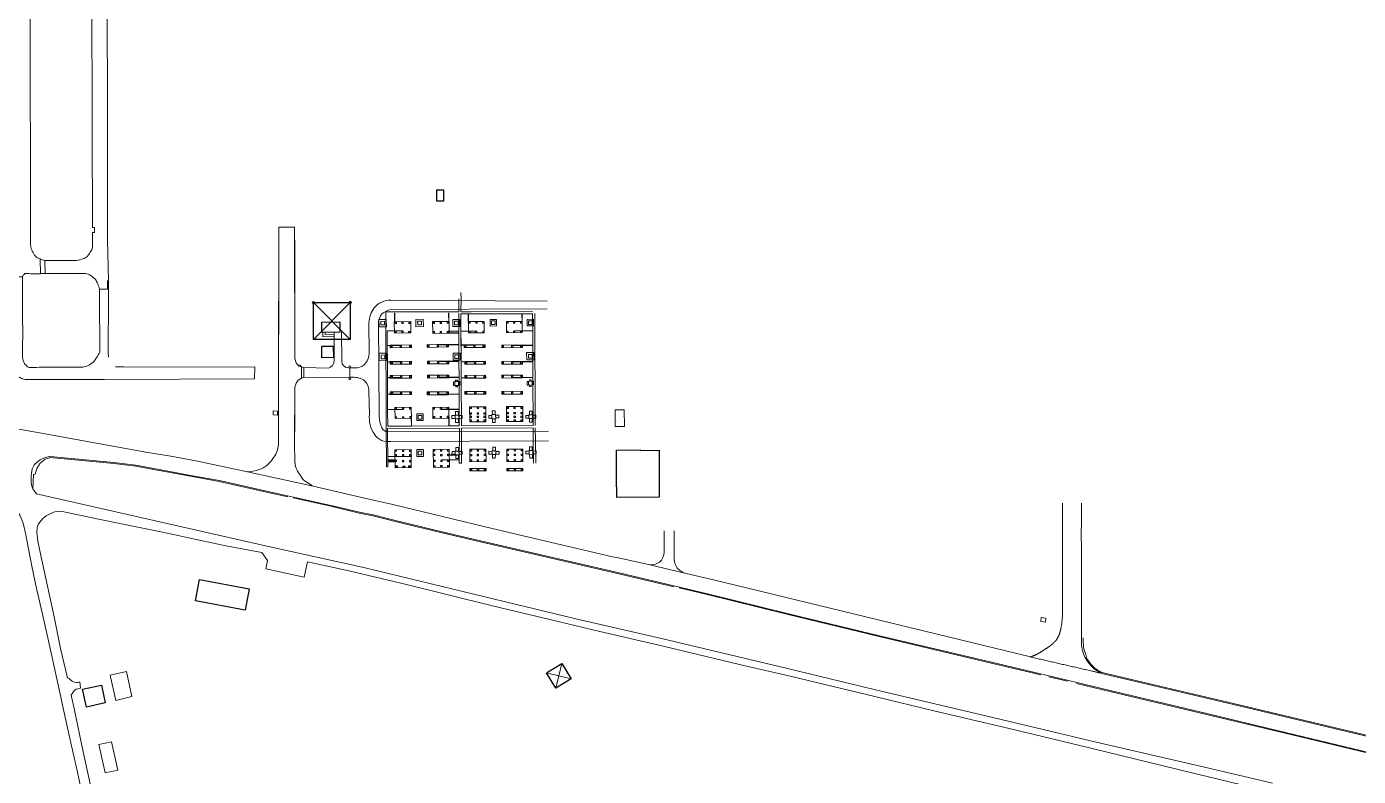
# Model space of a CAD drawing. Header units: millimetres. Extents: x 0 to 840, y 0 to 594.
# Drawn here: x 689.33 to 723.97, y 99.04 to 118.53 of the extents above; entities that cross this region are included whole.
import ezdxf

# ---------------------------------------------------------------- set-up
doc = ezdxf.new("R2010")
doc.units = ezdxf.units.MM
doc.layers.add('AC-0000-BESTAAND-co-06', color=1, linetype='Continuous')

msp = doc.modelspace()

# ---------------------------------------------------------------- linework, layer by layer
at = {"layer": 'AC-0000-BESTAAND-co-06', "linetype": 'Continuous', "lineweight": 13, "transparency": 33554687}
for p, q in [((689.679, 112.49), (689.689, 112.108)), ((689.81, 112.11), (689.806, 112.452)), ((696.791, 111.38), (696.765, 111.354)), ((696.788, 111.357), (697.749, 110.401)), ((696.79, 110.397), (697.746, 111.36)), ((700.625, 111.067), (700.627, 110.617)), ((700.822, 111.067), (702.213, 111.067)), ((702.549, 111.071), (702.56, 108.159)), ((698.711, 110.245), (698.709, 110.617)), ((700.631, 109.818), (700.627, 110.61)), ((700.627, 110.61), (700.629, 110.255)), ((702.493, 110.622), (702.495, 110.252)), ((698.713, 109.821), (698.711, 110.239)), ((700.629, 110.249), (700.633, 109.404)), ((702.495, 110.24), (702.497, 109.826)), ((700.633, 109.404), (700.631, 109.811)), ((701.687, 109.828), (701.687, 109.756)), ((702.497, 109.82), (702.498, 109.412)), ((697.735, 109.665), (697.738, 109.404)), ((691.359, 109.361), (695.26, 109.377)), ((700.639, 108.151), (700.633, 109.397)), ((702.498, 109.406), (702.504, 108.158)), ((698.717, 108.972), (698.719, 108.58)), ((698.719, 108.573), (698.722, 108.144)), ((698.719, 108.573), (698.722, 108.144)), ((700.317, 108.15), (700.581, 108.151)), ((698.725, 108.002), (702.904, 108.013)), ((700.312, 107.4), (700.583, 107.402)), ((700.312, 107.394), (700.583, 107.395)), ((689.927, 107.355), (689.809, 107.33)), ((696.121, 106.309), (695.643, 106.415)), ((697.284, 106.076), (695.649, 106.438)), ((697.279, 106.053), (696.261, 106.278)), ((706.163, 103.972), (704.734, 104.31)), ((707.036, 103.79), (704.74, 104.334)), ((707.031, 103.766), (706.303, 103.939)), ((703.098, 101.332), (703.251, 101.975)), ((715.705, 101.678), (714.417, 101.985)), ((716.248, 101.574), (714.422, 102.009)), ((702.853, 101.731), (703.496, 101.577)), ((716.4, 101.513), (715.918, 101.628)), ((717.509, 101.273), (716.248, 101.574)), ((717.504, 101.25), (716.633, 101.457)), ((719.834, 100.694), (717.504, 101.25)), ((719.84, 100.717), (717.509, 101.273)), ((722.061, 100.162), (719.834, 100.694)), ((722.067, 100.186), (719.84, 100.717)), ((724.231, 99.641), (722.061, 100.162)), ((724.237, 99.665), (722.067, 100.186))]:
    msp.add_line(p, q, dxfattribs=at)
at = {"layer": 'AC-0000-BESTAAND-co-06', "linetype": 'Continuous', "lineweight": 30, "transparency": 33554687, "flags": 128}
for points in [[(699.995, 114.29), (700.175, 114.291), (700.175, 113.99), (699.996, 113.99), (699.995, 114.29)], [(696.79, 110.397), (696.788, 111.357), (697.746, 111.36), (697.749, 110.401), (696.79, 110.397)], [(697.487, 110.595), (697.485, 110.844), (697.003, 110.839), (697.003, 110.59), (697.487, 110.595)], [(697.007, 110.222), (697.307, 110.226), (697.31, 109.926), (697.01, 109.922), (697.007, 110.222)], [(704.668, 107.524), (705.29, 107.527), (705.29, 107.514), (705.778, 107.517), (705.783, 106.299), (704.682, 106.293), (704.679, 106.564), (704.673, 106.564), (704.668, 107.524)], [(693.721, 103.606), (693.827, 104.163), (695.117, 103.918), (695.012, 103.361), (693.721, 103.606)], [(703.098, 101.332), (702.853, 101.731), (703.251, 101.975), (703.496, 101.577), (703.098, 101.332)], [(690.787, 101.305), (691.275, 101.415), (691.375, 100.956), (690.888, 100.844), (690.787, 101.305)]]:
    msp.add_lwpolyline(points, dxfattribs=at)
at = {"layer": 'AC-0000-BESTAAND-co-06', "linetype": 'Continuous', "lineweight": 13, "transparency": 33554687, "flags": 128}
for points in [[(695.882, 107.732), (695.887, 113.317), (696.301, 113.316), (696.305, 109.907), (696.339, 109.793), (696.414, 109.701), (696.54, 109.67), (696.543, 109.406), (696.493, 109.399), (696.395, 109.341), (696.339, 109.264), (696.305, 109.158), (696.3, 107.73)], [(691.459, 109.942), (691.451, 110.06), (691.452, 110.478), (691.451, 110.52), (691.45, 110.671), (691.449, 110.736), (691.447, 110.767), (691.455, 110.769), (691.458, 110.788), (691.458, 111.926)], [(700.621, 111.617), (700.631, 111.451), (700.624, 111.118), (700.894, 111.118), (702.491, 111.126)], [(696.757, 111.355), (696.789, 111.387), (696.818, 111.358), (696.787, 111.326), (696.757, 111.355)], [(696.765, 111.354), (696.791, 111.38), (696.811, 111.36), (696.785, 111.334), (696.765, 111.354)], [(697.715, 111.362), (697.746, 111.392), (697.779, 111.357), (697.749, 111.327), (697.715, 111.362)], [(697.743, 111.384), (697.723, 111.362), (697.749, 111.336), (697.77, 111.358), (697.743, 111.384)], [(698.683, 108.083), (698.67, 111.12), (700.568, 111.118), (700.568, 111.118), (700.57, 111.455)], [(698.688, 110.73), (698.497, 110.727), (698.494, 110.915), (698.685, 110.919), (698.688, 110.73)], [(698.639, 110.777), (698.544, 110.776), (698.543, 110.868), (698.637, 110.87), (698.639, 110.777)], [(698.89, 110.858), (699.32, 110.864), (699.324, 110.571), (698.894, 110.565), (698.89, 110.858)], [(698.908, 110.824), (698.901, 110.824), (698.9, 111.083), (698.907, 111.083), (698.908, 110.824)], [(698.911, 110.809), (698.947, 110.808), (698.948, 110.844), (698.912, 110.845), (698.911, 110.809)], [(699.091, 110.81), (699.092, 110.846), (699.128, 110.845), (699.127, 110.809), (699.091, 110.81)], [(699.306, 110.81), (699.27, 110.811), (699.271, 110.847), (699.307, 110.846), (699.306, 110.81)], [(699.648, 110.732), (699.644, 110.923), (699.451, 110.92), (699.455, 110.729), (699.648, 110.732)], [(699.599, 110.78), (699.597, 110.875), (699.5, 110.873), (699.502, 110.778), (699.599, 110.78)], [(700.32, 110.559), (700.316, 110.869), (699.886, 110.863), (699.891, 110.553), (700.32, 110.559)], [(699.939, 110.848), (699.903, 110.848), (699.903, 110.812), (699.939, 110.812), (699.939, 110.848)], [(700.118, 110.816), (700.118, 110.852), (700.082, 110.852), (700.082, 110.816), (700.118, 110.816)], [(700.268, 110.818), (700.268, 110.854), (700.304, 110.854), (700.304, 110.818), (700.268, 110.818)], [(700.568, 111.082), (700.57, 110.619), (700.289, 110.618), (700.289, 110.611), (700.57, 110.612), (700.571, 110.571)], [(700.308, 110.83), (700.306, 111.082), (700.313, 111.082), (700.314, 110.83)], [(700.313, 111.082), (700.314, 110.83), (700.308, 110.83), (700.306, 111.082)], [(700.599, 110.738), (700.419, 110.739), (700.419, 110.919), (700.599, 110.919), (700.599, 110.738)], [(700.557, 110.781), (700.461, 110.78), (700.461, 110.877), (700.557, 110.877), (700.557, 110.781)], [(700.627, 110.617), (700.625, 111.067), (700.815, 111.067)], [(700.822, 111.067), (700.823, 110.832), (700.816, 110.832), (700.815, 111.067)], [(700.821, 110.567), (700.82, 110.865), (701.228, 110.867), (701.229, 110.569), (700.821, 110.567)], [(700.863, 110.857), (700.827, 110.856), (700.827, 110.82), (700.863, 110.821), (700.863, 110.857)], [(701.045, 110.857), (701.009, 110.857), (701.009, 110.821), (701.045, 110.821), (701.045, 110.857)], [(701.224, 110.822), (701.224, 110.858), (701.188, 110.858), (701.188, 110.822), (701.224, 110.822)], [(701.386, 110.748), (701.385, 110.917), (701.553, 110.918), (701.554, 110.749), (701.386, 110.748)], [(701.422, 110.784), (701.422, 110.882), (701.517, 110.882), (701.517, 110.785), (701.422, 110.784)], [(702.216, 110.863), (701.808, 110.861), (701.809, 110.573), (702.217, 110.575), (702.216, 110.863)], [(701.814, 110.819), (701.814, 110.855), (701.85, 110.855), (701.85, 110.819), (701.814, 110.819)], [(701.994, 110.82), (701.994, 110.856), (702.03, 110.856), (702.03, 110.82), (701.994, 110.82)], [(702.174, 110.821), (702.174, 110.857), (702.21, 110.857), (702.21, 110.821), (702.174, 110.821)], [(702.213, 111.067), (702.214, 110.839), (702.22, 110.839), (702.219, 111.067)], [(702.219, 111.067), (702.491, 111.066), (702.493, 110.628)], [(702.347, 110.752), (702.345, 110.92), (702.512, 110.923), (702.514, 110.755), (702.347, 110.752)], [(702.383, 110.789), (702.381, 110.885), (702.477, 110.886), (702.478, 110.79), (702.383, 110.789)], [(697.036, 110.591), (697.036, 110.47), (697.326, 110.472)], [(697.097, 110.591), (697.097, 110.528), (697.327, 110.532)], [(698.709, 110.617), (699.112, 110.619), (699.112, 110.626), (698.709, 110.624)], [(698.943, 110.579), (698.944, 110.615), (698.908, 110.616), (698.907, 110.58), (698.943, 110.579)], [(699.09, 110.575), (699.091, 110.611), (699.127, 110.611), (699.126, 110.575), (699.09, 110.575)], [(699.266, 110.571), (699.302, 110.57), (699.302, 110.606), (699.266, 110.607), (699.266, 110.571)], [(699.94, 110.604), (699.904, 110.604), (699.905, 110.568), (699.941, 110.568), (699.94, 110.604)], [(700.571, 110.564), (700.572, 110.268), (700.033, 110.265), (700.033, 110.259), (700.572, 110.261), (700.574, 109.834)], [(700.123, 110.608), (700.087, 110.607), (700.087, 110.571), (700.123, 110.572), (700.123, 110.608)], [(700.268, 110.609), (700.268, 110.573), (700.304, 110.573), (700.304, 110.609), (700.268, 110.609)], [(700.57, 110.612), (700.571, 110.571), (700.29, 110.569), (700.29, 110.563), (700.571, 110.564), (700.572, 110.268)], [(700.627, 110.617), (701.027, 110.619), (701.027, 110.612), (700.627, 110.61)], [(700.863, 110.573), (700.863, 110.609), (700.827, 110.609), (700.827, 110.573), (700.863, 110.573)], [(701.043, 110.574), (701.043, 110.61), (701.007, 110.61), (701.007, 110.574), (701.043, 110.574)], [(701.229, 110.574), (701.228, 110.61), (701.192, 110.61), (701.193, 110.574), (701.229, 110.574)], [(701.815, 110.615), (701.851, 110.615), (701.851, 110.579), (701.815, 110.579), (701.815, 110.615)], [(701.995, 110.616), (702.031, 110.616), (702.031, 110.58), (701.995, 110.58), (701.995, 110.616)], [(702.493, 110.628), (702.013, 110.625), (702.015, 110.62), (702.493, 110.622)], [(702.175, 110.617), (702.211, 110.617), (702.211, 110.581), (702.175, 110.581), (702.175, 110.617)], [(698.711, 110.239), (699.065, 110.241), (699.065, 110.247), (698.711, 110.245)], [(699.34, 110.189), (699.339, 110.26), (698.784, 110.25), (698.785, 110.178), (699.34, 110.189)], [(698.84, 110.199), (698.84, 110.235), (698.804, 110.235), (698.804, 110.199), (698.84, 110.199)], [(699.084, 110.235), (699.048, 110.235), (699.048, 110.199), (699.084, 110.199), (699.084, 110.235)], [(699.321, 110.206), (699.321, 110.242), (699.285, 110.242), (699.285, 110.206), (699.321, 110.206)], [(700.301, 110.274), (699.745, 110.264), (699.747, 110.193), (700.302, 110.203), (700.301, 110.274)], [(699.764, 110.209), (699.8, 110.209), (699.799, 110.245), (699.763, 110.245), (699.764, 110.209)], [(700.009, 110.213), (700.045, 110.213), (700.045, 110.249), (700.009, 110.249), (700.009, 110.213)], [(700.036, 109.831), (700.574, 109.834), (700.572, 110.261)], [(700.251, 110.219), (700.287, 110.219), (700.287, 110.256), (700.251, 110.255), (700.251, 110.219)], [(700.629, 110.255), (700.982, 110.257), (700.982, 110.25), (700.629, 110.249)], [(700.712, 110.188), (700.712, 110.26), (701.252, 110.262), (701.252, 110.19), (700.712, 110.188)], [(700.723, 110.21), (700.722, 110.246), (700.758, 110.246), (700.759, 110.21), (700.723, 110.21)], [(700.964, 110.207), (700.964, 110.243), (701, 110.243), (701, 110.207), (700.964, 110.207)], [(701.232, 110.211), (701.196, 110.211), (701.196, 110.247), (701.232, 110.247), (701.232, 110.211)], [(701.685, 110.182), (701.685, 110.254), (702.225, 110.257), (702.225, 110.185), (701.685, 110.182)], [(701.697, 110.2), (701.697, 110.236), (701.733, 110.236), (701.733, 110.2), (701.697, 110.2)], [(701.937, 110.202), (701.937, 110.238), (701.973, 110.237), (701.973, 110.201), (701.937, 110.202)], [(702.495, 110.252), (701.955, 110.25), (701.955, 110.238), (702.495, 110.24)], [(702.177, 110.203), (702.177, 110.239), (702.213, 110.239), (702.213, 110.203), (702.177, 110.203)], [(698.69, 110.044), (698.498, 110.04), (698.502, 109.846), (698.694, 109.849), (698.69, 110.044)], [(698.643, 109.995), (698.547, 109.993), (698.549, 109.895), (698.645, 109.896), (698.643, 109.995)], [(698.713, 109.821), (699.069, 109.823), (699.069, 109.816), (698.713, 109.815)], [(698.713, 109.815), (698.715, 109.408), (699.072, 109.41), (699.072, 109.403), (698.715, 109.401), (698.717, 108.978)], [(699.342, 109.831), (698.787, 109.828), (698.788, 109.753), (699.342, 109.756), (699.342, 109.831)], [(698.808, 109.774), (698.844, 109.774), (698.844, 109.81), (698.808, 109.81), (698.808, 109.774)], [(699.087, 109.776), (699.087, 109.812), (699.051, 109.812), (699.051, 109.776), (699.087, 109.776)], [(699.292, 109.776), (699.328, 109.776), (699.327, 109.812), (699.291, 109.812), (699.292, 109.776)], [(700.31, 109.84), (699.755, 109.837), (699.755, 109.761), (700.31, 109.765), (700.31, 109.84)], [(699.774, 109.781), (699.81, 109.78), (699.81, 109.816), (699.774, 109.817), (699.774, 109.781)], [(700.018, 109.785), (700.054, 109.784), (700.054, 109.82), (700.018, 109.821), (700.018, 109.785)], [(700.574, 109.834), (700.036, 109.831), (700.036, 109.825), (700.574, 109.827)], [(700.036, 109.825), (700.574, 109.827), (700.576, 109.418)], [(700.259, 109.782), (700.295, 109.782), (700.296, 109.818), (700.26, 109.818), (700.259, 109.782)], [(700.424, 109.863), (700.424, 110.044), (700.604, 110.044), (700.604, 109.864), (700.424, 109.863)], [(700.466, 109.905), (700.466, 110.002), (700.562, 110.002), (700.562, 109.905), (700.466, 109.905)], [(700.631, 109.818), (700.997, 109.819), (700.997, 109.813), (700.631, 109.811)], [(700.727, 109.752), (700.727, 109.824), (701.267, 109.826), (701.267, 109.754), (700.727, 109.752)], [(700.739, 109.77), (700.739, 109.806), (700.775, 109.806), (700.775, 109.77), (700.739, 109.77)], [(700.979, 109.771), (700.979, 109.807), (701.015, 109.807), (701.015, 109.771), (700.979, 109.771)], [(701.219, 109.772), (701.219, 109.808), (701.255, 109.808), (701.255, 109.772), (701.219, 109.772)], [(701.687, 109.828), (702.227, 109.831), (702.227, 109.759), (701.687, 109.756)], [(701.735, 109.774), (701.699, 109.774), (701.699, 109.81), (701.735, 109.81), (701.735, 109.774)], [(701.975, 109.776), (701.939, 109.776), (701.939, 109.812), (701.975, 109.812), (701.975, 109.776)], [(702.497, 109.826), (701.957, 109.824), (701.957, 109.817), (702.497, 109.82)], [(702.179, 109.776), (702.179, 109.812), (702.215, 109.813), (702.215, 109.777), (702.179, 109.776)], [(702.336, 109.865), (702.333, 110.057), (702.524, 110.06), (702.527, 109.868), (702.336, 109.865)], [(702.383, 109.914), (702.382, 110.01), (702.477, 110.011), (702.478, 109.915), (702.383, 109.914)], [(695.26, 109.377), (695.263, 109.684), (693.383, 109.679), (691.853, 109.683), (691.644, 109.684)], [(696.427, 109.74), (696.482, 109.685), (696.482, 109.381)], [(699.342, 109.468), (698.786, 109.464), (698.786, 109.389), (699.342, 109.392), (699.342, 109.468)], [(698.813, 109.415), (698.849, 109.415), (698.849, 109.451), (698.813, 109.451), (698.813, 109.415)], [(699.053, 109.412), (699.089, 109.412), (699.089, 109.448), (699.053, 109.448), (699.053, 109.412)], [(699.326, 109.413), (699.326, 109.449), (699.29, 109.449), (699.29, 109.413), (699.326, 109.413)], [(700.309, 109.474), (699.753, 109.471), (699.754, 109.395), (700.309, 109.398), (700.309, 109.474)], [(699.77, 109.415), (699.806, 109.415), (699.806, 109.451), (699.77, 109.451), (699.77, 109.415)], [(700.02, 109.418), (700.056, 109.418), (700.056, 109.454), (700.02, 109.454), (700.02, 109.418)], [(700.261, 109.421), (700.297, 109.421), (700.297, 109.457), (700.261, 109.457), (700.261, 109.421)], [(700.729, 109.392), (700.728, 109.464), (701.268, 109.466), (701.269, 109.394), (700.729, 109.392)], [(701.016, 109.411), (700.98, 109.411), (700.98, 109.447), (701.016, 109.447), (701.016, 109.411)], [(701.256, 109.412), (701.22, 109.412), (701.22, 109.448), (701.256, 109.448), (701.256, 109.412)], [(701.689, 109.396), (701.688, 109.468), (702.228, 109.471), (702.229, 109.399), (701.689, 109.396)], [(701.736, 109.414), (701.7, 109.414), (701.7, 109.45), (701.736, 109.45), (701.736, 109.414)], [(701.976, 109.416), (701.94, 109.416), (701.94, 109.452), (701.976, 109.452), (701.976, 109.416)], [(702.216, 109.417), (702.18, 109.416), (702.18, 109.452), (702.216, 109.453), (702.216, 109.417)], [(698.715, 109.408), (699.072, 109.41), (699.072, 109.403), (698.715, 109.401)], [(698.715, 109.401), (698.717, 108.978), (699.069, 108.98), (699.069, 108.973), (698.717, 108.972), (698.719, 108.58)], [(700.576, 109.411), (700.036, 109.409), (700.036, 109.416), (700.576, 109.418)], [(700.576, 109.411), (700.578, 108.978), (700.04, 108.976), (700.04, 108.969), (700.578, 108.972), (700.579, 108.587)], [(700.466, 109.205), (700.43, 109.205), (700.429, 109.301), (700.464, 109.301)], [(700.466, 109.205), (700.466, 109.302), (700.562, 109.302), (700.562, 109.205), (700.466, 109.205)], [(700.488, 109.302), (700.488, 109.337), (700.536, 109.338), (700.536, 109.302)], [(700.538, 109.205), (700.538, 109.17), (700.49, 109.17), (700.49, 109.205)], [(700.562, 109.301), (700.597, 109.302), (700.598, 109.206)], [(700.597, 109.302), (700.598, 109.206), (700.562, 109.205)], [(700.633, 109.404), (700.998, 109.405), (700.999, 109.399), (700.633, 109.397)], [(700.633, 109.397), (700.639, 108.151), (702.504, 108.158)], [(700.776, 109.41), (700.74, 109.41), (700.74, 109.446), (700.776, 109.446), (700.776, 109.41)], [(702.498, 109.412), (701.959, 109.41), (701.96, 109.403), (702.498, 109.406)], [(702.383, 109.214), (702.347, 109.213), (702.346, 109.309), (702.382, 109.309)], [(702.383, 109.214), (702.382, 109.309), (702.477, 109.311), (702.478, 109.215), (702.383, 109.214)], [(702.406, 109.31), (702.405, 109.346), (702.453, 109.346), (702.454, 109.311)], [(702.455, 109.215), (702.455, 109.178), (702.407, 109.178), (702.407, 109.214)], [(702.477, 109.311), (702.513, 109.312), (702.514, 109.215), (702.478, 109.215)], [(698.717, 108.972), (698.719, 108.58), (699.127, 108.582), (699.127, 108.575), (698.719, 108.573), (698.722, 108.144)], [(698.788, 108.962), (698.787, 109.038), (699.343, 109.041), (699.343, 108.965), (698.788, 108.962)], [(698.819, 108.983), (698.819, 109.019), (698.855, 109.019), (698.855, 108.983), (698.819, 108.983)], [(699.054, 108.985), (699.054, 109.021), (699.09, 109.021), (699.09, 108.985), (699.054, 108.985)], [(699.293, 108.985), (699.293, 109.021), (699.329, 109.021), (699.329, 108.985), (699.293, 108.985)], [(699.748, 108.957), (699.748, 109.033), (700.303, 109.036), (700.304, 108.96), (699.748, 108.957)], [(699.772, 108.982), (699.772, 109.018), (699.808, 109.018), (699.808, 108.982), (699.772, 108.982)], [(700.051, 108.98), (700.015, 108.98), (700.015, 109.016), (700.051, 109.016), (700.051, 108.98)], [(700.578, 108.972), (700.579, 108.587), (700.103, 108.585), (700.103, 108.578), (700.579, 108.58)], [(700.295, 108.986), (700.259, 108.986), (700.258, 109.022), (700.294, 109.022), (700.295, 108.986)], [(701.27, 108.974), (700.73, 108.972), (700.73, 109.044), (701.27, 109.046), (701.27, 108.974)], [(700.742, 108.99), (700.742, 109.026), (700.778, 109.026), (700.778, 108.99), (700.742, 108.99)], [(700.982, 108.991), (700.982, 109.027), (701.018, 109.027), (701.018, 108.991), (700.982, 108.991)], [(701.258, 108.992), (701.222, 108.992), (701.222, 109.028), (701.258, 109.028), (701.258, 108.992)], [(701.69, 108.976), (701.69, 109.048), (702.23, 109.051), (702.23, 108.979), (701.69, 108.976)], [(701.702, 108.994), (701.702, 109.03), (701.738, 109.03), (701.738, 108.994), (701.702, 108.994)], [(701.942, 108.996), (701.942, 109.032), (701.978, 109.032), (701.978, 108.996), (701.942, 108.996)], [(702.182, 108.996), (702.182, 109.032), (702.218, 109.033), (702.218, 108.997), (702.182, 108.996)], [(695.073, 106.955), (693.777, 107.231), (693.083, 107.367), (692.48, 107.464), (689.668, 107.973), (688.582, 108.165), (686.628, 108.502)], [(695.746, 108.541), (695.854, 108.538), (695.852, 108.432), (695.745, 108.436), (695.746, 108.541)], [(699.336, 108.146), (698.722, 108.144), (698.719, 108.573)], [(699.336, 108.351), (698.912, 108.346), (698.909, 108.631), (699.333, 108.636), (699.336, 108.351)], [(698.917, 108.583), (698.917, 108.619), (698.953, 108.619), (698.953, 108.583), (698.917, 108.583)], [(699.143, 108.588), (699.107, 108.588), (699.107, 108.624), (699.143, 108.624), (699.143, 108.588)], [(699.326, 108.589), (699.29, 108.589), (699.29, 108.625), (699.326, 108.625), (699.326, 108.589)], [(699.477, 108.461), (699.644, 108.461), (699.644, 108.292), (699.476, 108.292), (699.477, 108.461)], [(699.608, 108.425), (699.513, 108.425), (699.513, 108.328), (699.608, 108.328), (699.608, 108.425)], [(700.313, 108.353), (699.898, 108.348), (699.895, 108.633), (700.31, 108.638), (700.313, 108.353)], [(699.905, 108.588), (699.905, 108.624), (699.941, 108.624), (699.941, 108.588), (699.905, 108.588)], [(700.12, 108.59), (700.084, 108.59), (700.084, 108.626), (700.12, 108.626), (700.12, 108.59)], [(700.579, 108.587), (700.103, 108.585), (700.103, 108.578), (700.579, 108.58), (700.581, 108.151)], [(700.301, 108.592), (700.265, 108.592), (700.264, 108.628), (700.3, 108.628), (700.301, 108.592)], [(700.473, 108.348), (700.389, 108.347), (700.388, 108.419), (700.474, 108.42)], [(700.473, 108.336), (700.474, 108.43), (700.571, 108.43), (700.571, 108.335), (700.473, 108.336)], [(700.486, 108.43), (700.484, 108.526), (700.556, 108.527), (700.558, 108.43)], [(700.571, 108.418), (700.655, 108.419), (700.656, 108.347), (700.57, 108.346)], [(700.854, 108.258), (700.852, 108.648), (701.272, 108.65), (701.274, 108.26), (700.854, 108.258)], [(700.9, 108.601), (700.864, 108.6), (700.864, 108.636), (700.9, 108.637), (700.9, 108.601)], [(700.901, 108.457), (700.865, 108.456), (700.865, 108.492), (700.901, 108.493), (700.901, 108.457)], [(701.044, 108.601), (701.044, 108.637), (701.08, 108.638), (701.08, 108.602), (701.044, 108.601)], [(701.045, 108.493), (701.081, 108.493), (701.081, 108.457), (701.045, 108.457), (701.045, 108.493)], [(701.224, 108.602), (701.224, 108.638), (701.26, 108.638), (701.26, 108.602), (701.224, 108.602)], [(701.225, 108.494), (701.261, 108.494), (701.261, 108.458), (701.225, 108.458), (701.225, 108.494)], [(701.431, 108.426), (701.347, 108.425), (701.348, 108.353), (701.432, 108.354)], [(701.432, 108.336), (701.431, 108.445), (701.528, 108.447), (701.53, 108.338), (701.432, 108.336)], [(701.443, 108.445), (701.441, 108.541), (701.513, 108.542), (701.515, 108.446)], [(701.529, 108.357), (701.613, 108.358), (701.612, 108.43), (701.528, 108.429)], [(701.812, 108.653), (702.232, 108.655), (702.234, 108.265), (701.814, 108.263), (701.812, 108.653)], [(701.824, 108.605), (701.824, 108.641), (701.86, 108.641), (701.86, 108.605), (701.824, 108.605)], [(701.825, 108.497), (701.861, 108.497), (701.861, 108.461), (701.825, 108.461), (701.825, 108.497)], [(702.004, 108.606), (702.004, 108.642), (702.04, 108.642), (702.04, 108.606), (702.004, 108.606)], [(702.005, 108.498), (702.041, 108.498), (702.041, 108.462), (702.005, 108.462), (702.005, 108.498)], [(702.005, 108.408), (702.041, 108.408), (702.041, 108.372), (702.005, 108.372), (702.005, 108.408)], [(702.184, 108.606), (702.184, 108.642), (702.22, 108.643), (702.22, 108.607), (702.184, 108.606)], [(702.185, 108.498), (702.221, 108.499), (702.221, 108.463), (702.185, 108.462), (702.185, 108.498)], [(702.185, 108.408), (702.221, 108.409), (702.221, 108.373), (702.185, 108.372), (702.185, 108.408)], [(702.394, 108.353), (702.31, 108.353), (702.31, 108.425), (702.394, 108.425)], [(702.394, 108.341), (702.394, 108.439), (702.49, 108.439), (702.489, 108.341), (702.394, 108.341)], [(702.406, 108.439), (702.406, 108.535), (702.478, 108.535), (702.478, 108.439)], [(702.489, 108.427), (702.573, 108.427), (702.573, 108.355), (702.489, 108.355)], [(704.878, 108.134), (704.637, 108.133), (704.634, 108.569), (704.875, 108.571), (704.878, 108.134)], [(698.719, 108.083), (698.723, 107.091), (698.693, 107.091), (698.687, 107.091), (698.683, 108.083)], [(698.723, 107.091), (698.719, 108.083), (700.584, 108.093), (700.585, 108.001), (700.582, 107.275), (700.582, 107.268), (700.582, 107.183), (700.639, 107.183), (700.64, 108.002), (700.641, 108.093), (702.503, 108.102), (702.505, 107.765), (702.515, 107.183)], [(699.334, 108.378), (699.336, 108.146), (698.722, 108.144)], [(698.952, 108.391), (698.953, 108.355), (698.917, 108.355), (698.916, 108.391), (698.952, 108.391)], [(699.103, 108.354), (699.103, 108.39), (699.139, 108.39), (699.139, 108.354), (699.103, 108.354)], [(699.293, 108.357), (699.293, 108.393), (699.329, 108.393), (699.329, 108.357), (699.293, 108.357)], [(699.336, 108.146), (699.334, 108.378), (699.341, 108.378), (699.342, 108.146), (700.31, 108.15)], [(699.944, 108.358), (699.908, 108.358), (699.908, 108.394), (699.944, 108.394), (699.944, 108.358)], [(700.123, 108.36), (700.087, 108.36), (700.086, 108.396), (700.122, 108.396), (700.123, 108.36)], [(700.305, 108.365), (700.269, 108.365), (700.269, 108.401), (700.305, 108.401), (700.305, 108.365)], [(700.31, 108.15), (700.309, 108.382), (700.316, 108.382), (700.317, 108.15)], [(700.559, 108.336), (700.56, 108.24), (700.488, 108.238), (700.487, 108.336)], [(700.901, 108.367), (700.865, 108.366), (700.865, 108.402), (700.901, 108.403), (700.901, 108.367)], [(700.901, 108.271), (700.865, 108.27), (700.865, 108.306), (700.901, 108.307), (700.901, 108.271)], [(701.081, 108.403), (701.081, 108.367), (701.045, 108.367), (701.045, 108.403), (701.081, 108.403)], [(701.045, 108.307), (701.081, 108.307), (701.081, 108.271), (701.045, 108.271), (701.045, 108.307)], [(701.225, 108.404), (701.261, 108.404), (701.261, 108.368), (701.225, 108.368), (701.225, 108.404)], [(701.225, 108.272), (701.225, 108.308), (701.261, 108.308), (701.261, 108.272), (701.225, 108.272)], [(701.446, 108.336), (701.447, 108.24), (701.519, 108.242), (701.518, 108.338)], [(701.825, 108.407), (701.861, 108.407), (701.861, 108.371), (701.825, 108.371), (701.825, 108.407)], [(701.825, 108.311), (701.861, 108.311), (701.861, 108.275), (701.825, 108.275), (701.825, 108.311)], [(702.005, 108.312), (702.041, 108.312), (702.041, 108.276), (702.005, 108.276), (702.005, 108.312)], [(702.185, 108.312), (702.221, 108.313), (702.221, 108.277), (702.185, 108.276), (702.185, 108.312)], [(702.477, 108.341), (702.477, 108.245), (702.405, 108.245), (702.405, 108.341)], [(702.571, 107.184), (702.561, 107.766), (702.56, 108.1)], [(700.117, 107.266), (700.582, 107.268), (700.582, 107.183), (700.639, 107.183), (700.64, 108.002)], [(700.582, 107.268), (700.117, 107.266), (700.117, 107.273), (700.582, 107.275), (700.585, 108.001)], [(698.722, 107.359), (699.329, 107.362), (699.329, 107.447), (699.335, 107.447), (699.336, 107.355), (698.722, 107.352)], [(698.912, 107.064), (698.907, 107.53), (699.327, 107.535), (699.333, 107.069), (698.912, 107.064)], [(698.914, 107.492), (698.914, 107.528), (698.95, 107.527), (698.95, 107.491), (698.914, 107.492)], [(698.914, 107.408), (698.95, 107.408), (698.95, 107.372), (698.914, 107.372), (698.914, 107.408)], [(699.104, 107.487), (699.105, 107.523), (699.141, 107.523), (699.14, 107.487), (699.104, 107.487)], [(699.105, 107.407), (699.141, 107.407), (699.14, 107.371), (699.104, 107.371), (699.105, 107.407)], [(699.287, 107.484), (699.287, 107.52), (699.323, 107.52), (699.323, 107.484), (699.287, 107.484)], [(699.289, 107.404), (699.325, 107.404), (699.325, 107.368), (699.289, 107.368), (699.289, 107.404)], [(699.475, 107.536), (699.655, 107.537), (699.655, 107.357), (699.475, 107.356), (699.475, 107.536)], [(699.613, 107.495), (699.517, 107.494), (699.517, 107.398), (699.613, 107.399), (699.613, 107.495)], [(700.327, 107.077), (699.911, 107.072), (699.905, 107.538), (700.322, 107.543), (700.327, 107.077)], [(699.95, 107.493), (699.914, 107.492), (699.914, 107.528), (699.95, 107.529), (699.95, 107.493)], [(699.915, 107.414), (699.951, 107.415), (699.951, 107.379), (699.915, 107.378), (699.915, 107.414)], [(700.093, 107.492), (700.093, 107.528), (700.129, 107.528), (700.129, 107.492), (700.093, 107.492)], [(700.098, 107.373), (700.098, 107.409), (700.134, 107.41), (700.134, 107.374), (700.098, 107.373)], [(700.275, 107.497), (700.275, 107.533), (700.311, 107.534), (700.311, 107.498), (700.275, 107.497)], [(700.311, 107.378), (700.275, 107.378), (700.275, 107.414), (700.311, 107.414), (700.311, 107.378)], [(700.478, 107.486), (700.394, 107.487), (700.393, 107.415), (700.479, 107.414)], [(700.479, 107.402), (700.478, 107.498), (700.575, 107.499), (700.576, 107.403), (700.479, 107.402)], [(700.491, 107.402), (700.49, 107.306), (700.562, 107.306), (700.563, 107.403)], [(700.491, 107.498), (700.492, 107.594), (700.564, 107.593), (700.563, 107.499)], [(700.575, 107.487), (700.66, 107.487), (700.66, 107.415), (700.576, 107.415)], [(700.858, 107.22), (700.857, 107.544), (701.277, 107.546), (701.278, 107.222), (700.858, 107.22)], [(700.869, 107.496), (700.869, 107.532), (700.905, 107.533), (700.905, 107.497), (700.869, 107.496)], [(700.869, 107.412), (700.905, 107.413), (700.905, 107.377), (700.869, 107.376), (700.869, 107.412)], [(701.049, 107.497), (701.049, 107.533), (701.085, 107.533), (701.085, 107.497), (701.049, 107.497)], [(701.049, 107.377), (701.049, 107.413), (701.085, 107.413), (701.085, 107.377), (701.049, 107.377)], [(701.229, 107.498), (701.229, 107.534), (701.265, 107.534), (701.265, 107.498), (701.229, 107.498)], [(701.229, 107.378), (701.229, 107.414), (701.265, 107.414), (701.265, 107.378), (701.229, 107.378)], [(701.438, 107.418), (701.354, 107.419), (701.354, 107.491), (701.439, 107.49)], [(701.438, 107.406), (701.439, 107.503), (701.534, 107.502), (701.533, 107.405), (701.438, 107.406)], [(701.521, 107.405), (701.519, 107.309), (701.447, 107.31), (701.448, 107.406)], [(701.451, 107.502), (701.452, 107.599), (701.524, 107.598), (701.523, 107.502)], [(701.533, 107.49), (701.617, 107.489), (701.617, 107.417), (701.533, 107.418)], [(701.818, 107.225), (701.817, 107.549), (702.237, 107.551), (702.238, 107.227), (701.818, 107.225)], [(701.865, 107.501), (701.829, 107.501), (701.829, 107.537), (701.865, 107.537), (701.865, 107.501)], [(701.865, 107.381), (701.829, 107.381), (701.829, 107.417), (701.865, 107.417), (701.865, 107.381)], [(702.045, 107.502), (702.009, 107.502), (702.009, 107.538), (702.045, 107.538), (702.045, 107.502)], [(702.045, 107.382), (702.009, 107.382), (702.009, 107.418), (702.045, 107.418), (702.045, 107.382)], [(702.225, 107.503), (702.189, 107.502), (702.189, 107.538), (702.225, 107.539), (702.225, 107.503)], [(702.225, 107.383), (702.189, 107.382), (702.189, 107.418), (702.225, 107.419), (702.225, 107.383)], [(702.399, 107.424), (702.315, 107.422), (702.313, 107.494), (702.397, 107.496)], [(702.399, 107.412), (702.397, 107.508), (702.494, 107.51), (702.495, 107.413), (702.399, 107.412)], [(702.409, 107.508), (702.407, 107.604), (702.479, 107.606), (702.481, 107.51)], [(702.483, 107.413), (702.486, 107.317), (702.414, 107.316), (702.411, 107.412)], [(702.494, 107.498), (702.578, 107.5), (702.579, 107.428), (702.495, 107.426)], [(689.586, 106.384), (689.493, 106.518), (689.505, 106.892), (689.55, 106.893), (689.597, 107.042), (689.684, 107.182), (689.813, 107.287), (689.934, 107.321), (689.927, 107.355), (689.809, 107.33), (689.682, 107.271), (689.609, 107.218), (689.529, 107.136), (689.476, 107.033), (689.446, 106.854), (689.452, 106.672), (689.466, 106.588), (689.493, 106.518)], [(689.927, 107.355), (690.038, 107.35), (690.311, 107.322), (691.598, 107.198), (692.171, 107.132), (692.642, 107.042), (693.642, 106.856), (694.343, 106.729), (695.649, 106.438)], [(689.932, 107.329), (690.308, 107.298), (691.596, 107.174), (692.168, 107.108), (692.638, 107.018), (693.638, 106.832), (694.339, 106.705), (695.643, 106.415)], [(698.722, 107.27), (698.91, 107.27), (698.91, 107.264), (698.722, 107.263)], [(698.722, 107.244), (698.91, 107.245), (698.91, 107.238), (698.722, 107.237)], [(698.722, 107.22), (698.911, 107.221), (698.911, 107.214), (698.722, 107.213)], [(698.913, 107.225), (698.914, 107.261), (698.95, 107.26), (698.949, 107.224), (698.913, 107.225)], [(698.942, 107.075), (698.918, 107.075), (698.918, 107.117), (698.978, 107.116), (698.978, 107.074), (698.954, 107.074), (698.954, 107.095), (698.942, 107.096), (698.942, 107.075)], [(699.105, 107.218), (699.106, 107.254), (699.142, 107.254), (699.141, 107.218), (699.105, 107.218)], [(699.11, 107.066), (699.111, 107.102), (699.111, 107.108), (699.171, 107.108), (699.17, 107.066), (699.146, 107.066), (699.147, 107.087), (699.135, 107.087), (699.134, 107.066), (699.11, 107.066)], [(699.29, 107.071), (699.266, 107.071), (699.266, 107.113), (699.326, 107.113), (699.326, 107.107), (699.326, 107.071), (699.302, 107.071), (699.302, 107.092), (699.29, 107.092), (699.29, 107.071)], [(699.286, 107.217), (699.287, 107.253), (699.323, 107.253), (699.322, 107.217), (699.286, 107.217)], [(699.954, 107.223), (699.918, 107.223), (699.917, 107.259), (699.953, 107.259), (699.954, 107.223)], [(699.955, 107.079), (699.919, 107.079), (699.919, 107.115), (699.955, 107.115), (699.955, 107.079)], [(700.098, 107.084), (700.098, 107.12), (700.134, 107.12), (700.134, 107.084), (700.098, 107.084)], [(700.136, 107.227), (700.1, 107.226), (700.099, 107.262), (700.135, 107.263), (700.136, 107.227)], [(700.314, 107.084), (700.278, 107.084), (700.278, 107.12), (700.314, 107.12), (700.314, 107.084)], [(700.315, 107.229), (700.279, 107.229), (700.279, 107.265), (700.315, 107.265), (700.315, 107.229)], [(700.859, 106.98), (700.859, 107.04), (701.279, 107.042), (701.279, 106.982), (700.859, 106.98)], [(700.87, 107.268), (700.906, 107.269), (700.906, 107.233), (700.87, 107.232), (700.87, 107.268)], [(700.871, 107.028), (700.907, 107.029), (700.907, 106.993), (700.871, 106.992), (700.871, 107.028)], [(701.05, 107.233), (701.05, 107.269), (701.086, 107.269), (701.086, 107.233), (701.05, 107.233)], [(701.051, 106.993), (701.051, 107.029), (701.087, 107.029), (701.087, 106.993), (701.051, 106.993)], [(701.23, 107.27), (701.266, 107.27), (701.266, 107.234), (701.23, 107.234), (701.23, 107.27)], [(701.231, 106.994), (701.231, 107.03), (701.267, 107.03), (701.267, 106.994), (701.231, 106.994)], [(701.819, 106.985), (701.819, 107.045), (702.239, 107.047), (702.239, 106.987), (701.819, 106.985)], [(701.866, 107.237), (701.83, 107.237), (701.83, 107.273), (701.866, 107.273), (701.866, 107.237)], [(701.867, 106.997), (701.831, 106.997), (701.831, 107.033), (701.867, 107.033), (701.867, 106.997)], [(702.01, 107.274), (702.046, 107.274), (702.046, 107.238), (702.01, 107.238), (702.01, 107.274)], [(702.011, 106.998), (702.011, 107.034), (702.047, 107.034), (702.047, 106.998), (702.011, 106.998)], [(702.19, 107.274), (702.226, 107.275), (702.226, 107.239), (702.19, 107.238), (702.19, 107.274)], [(702.191, 107.034), (702.227, 107.034), (702.227, 106.998), (702.191, 106.998), (702.191, 107.034)], [(715.436, 102.146), (707.191, 104.147), (707.191, 104.147), (706.481, 104.312), (705.506, 104.548), (704.759, 104.717), (704.535, 104.758), (702.093, 105.33), (701.224, 105.536), (698.855, 106.105), (698.085, 106.286), (696.781, 106.585), (695.073, 106.955)], [(721.733, 98.862), (720.073, 99.251), (717, 99.963), (716.133, 100.173), (714.49, 100.567), (711.37, 101.3), (709.083, 101.85), (705.841, 102.627), (703.616, 103.136), (700.713, 103.839), (698.136, 104.46), (695.545, 105.031), (689.586, 106.384)], [(688.354, 106.275), (688.485, 106.259), (688.622, 106.231), (688.726, 106.191), (688.823, 106.136), (688.973, 106.017), (689.082, 105.931), (689.153, 105.829), (689.208, 105.707), (689.239, 105.622), (689.305, 105.364), (689.462, 104.506), (689.591, 103.921), (689.742, 103.255), (689.917, 102.483), (690.129, 101.495), (690.274, 100.855), (690.438, 100.107), (690.652, 99.155), (690.802, 98.455), (690.94, 97.813), (691.527, 95.226)], [(697.279, 106.053), (697.979, 105.886), (697.98, 105.886), (698.336, 105.813), (698.335, 105.814), (698.747, 105.711), (698.747, 105.712), (698.918, 105.667), (698.919, 105.666), (699.952, 105.418), (699.952, 105.418), (700.905, 105.194), (700.905, 105.194), (704.734, 104.31)], [(697.284, 106.076), (697.985, 105.91), (698.341, 105.837), (698.753, 105.735), (698.925, 105.69), (699.958, 105.441), (700.911, 105.218)], [(697.284, 106.076), (697.985, 105.91), (698.341, 105.837), (698.753, 105.735), (698.925, 105.69), (699.958, 105.441), (700.911, 105.218), (704.74, 104.334)], [(691, 98.771), (690.799, 99.678), (690.567, 100.809), (690.491, 101.154), (690.508, 101.18), (690.515, 101.196), (690.533, 101.225), (690.56, 101.257), (690.587, 101.282), (690.621, 101.305), (690.662, 101.321), (690.732, 101.336), (690.718, 101.495), (690.666, 101.485), (690.624, 101.484), (690.584, 101.488), (690.547, 101.497), (690.518, 101.515), (690.491, 101.533), (690.465, 101.558), (690.435, 101.583), (690.389, 101.609), (690.383, 101.636), (690.214, 102.366), (690.045, 103.186), (689.702, 104.787), (689.626, 105.156), (689.599, 105.393), (689.608, 105.509), (689.639, 105.606), (689.743, 105.735), (689.84, 105.817), (690.033, 105.907), (690.11, 105.928), (690.216, 105.933), (691.2, 105.726), (692.867, 105.386), (694.469, 105.045), (695.448, 104.862), (695.592, 104.652), (695.551, 104.434), (696.55, 104.222), (696.634, 104.616), (697.711, 104.386), (699.242, 104.017), (700.255, 103.772), (701.48, 103.466), (702.941, 103.12), (704.24, 102.805), (705.854, 102.434), (707.901, 101.942), (709.187, 101.644), (711.425, 101.11), (712.928, 100.744), (715.029, 100.25), (717.005, 99.775), (719.244, 99.228), (720.889, 98.833)], [(707.03, 103.766), (709.137, 103.245), (709.137, 103.245), (711.503, 102.674)], [(707.03, 103.766), (709.137, 103.245), (709.137, 103.245), (711.503, 102.674), (711.503, 102.674), (714.417, 101.985)], [(707.036, 103.79), (709.143, 103.268), (711.508, 102.697)], [(707.036, 103.79), (709.143, 103.268), (711.508, 102.697), (714.422, 102.009)], [(707.036, 103.79), (709.143, 103.268), (711.508, 102.697), (714.422, 102.009)], [(715.825, 103.054), (715.84, 103.152), (715.72, 103.17), (715.706, 103.07), (715.825, 103.054)], [(691.507, 101.675), (691.928, 101.766), (692.067, 101.114), (691.647, 101.018), (691.507, 101.675)], [(729.141, 98.902), (728.052, 99.15), (726.873, 99.446), (725.978, 99.655), (723.696, 100.2), (720.714, 100.909), (718.063, 101.538), (717.289, 101.72)], [(729.146, 98.925), (728.058, 99.173), (726.879, 99.469), (725.984, 99.678), (723.702, 100.224), (720.72, 100.932), (718.069, 101.562), (717.299, 101.742)], [(691.208, 99.867), (691.536, 99.941), (691.7, 99.207), (691.371, 99.134), (691.208, 99.867)]]:
    msp.add_lwpolyline(points, dxfattribs=at)
for points in [[(697.704, 109.658), (697.935, 109.657), (697.935, 109.657, 0.18301), (698.15, 109.788), (698.15, 109.788, 0.141157), (698.237, 110.029), (698.237, 110.029), (698.23, 110.836), (698.23, 110.836, -0.124815), (698.368, 111.223)], [(698.23, 110.836, -0.124815), (698.368, 111.223), (698.368, 111.223, -0.209996), (698.803, 111.421), (698.803, 111.421), (702.865, 111.397)], [(702.867, 111.195), (698.805, 111.179), (698.805, 111.179, 0.139695), (698.566, 111.06), (698.565, 111.06, 0.118185), (698.485, 110.875), (698.485, 110.875), (698.498, 108.397), (698.498, 108.397, 0.105655), (698.571, 108.101), (698.571, 108.101, 0.311156), (698.725, 108.002)], [(696.54, 109.67), (697.182, 109.651), (697.182, 109.651, 0.294691), (697.329, 109.83), (697.329, 109.831), (697.326, 110.585)], [(697.935, 109.657), (697.704, 109.658), (697.703, 109.658, -0.400626), (697.525, 109.833), (697.525, 109.833), (697.521, 110.586)], [(696.543, 109.406), (697.76, 109.419), (697.76, 109.419, -0.138455), (698.095, 109.345), (698.095, 109.345, -0.238547), (698.234, 109.057), (698.234, 109.057), (698.245, 108.443), (698.245, 108.443, 0.181285), (698.379, 107.936), (698.379, 107.936, 0.320862), (698.804, 107.75), (698.804, 107.75), (702.907, 107.767)], [(705.913, 105.422), (705.912, 104.872), (705.912, 104.872, -0.481101), (705.506, 104.548)], [(706.169, 105.427), (706.172, 104.69), (706.172, 104.69, 0.340092), (706.481, 104.312)], [(716.812, 102.645), (716.811, 102.578), (716.811, 102.578), (716.811, 102.577), (716.811, 102.577, 0.129867), (716.904, 102.151)], [(716.883, 102.14, 0.168505), (717.299, 101.742), (717.299, 101.742), (717.299, 101.742)]]:
    msp.add_lwpolyline(points, format="xyb", dxfattribs=at)
at = {"layer": 'AC-0000-BESTAAND-co-06', "linetype": 'Continuous', "lineweight": 13, "transparency": 33554687}
for centre in [(697.735, 109.689), (697.738, 109.379)]:
    msp.add_circle(centre, 0.0244, dxfattribs=at)
for points, knots in [([(689.379, 124.205), (689.385, 124.209), (689.391, 124.214), (689.397, 124.218), (689.402, 124.319), (689.406, 124.42), (689.411, 124.521), (689.407, 124.577), (689.403, 124.739), (689.468, 124.793), (689.513, 124.832), (689.577, 124.876), (689.635, 124.893), (689.693, 124.911), (689.773, 124.92), (689.83, 124.918), (690.013, 124.916), (690.197, 124.914), (690.381, 124.912), (690.381, 125.031), (690.382, 125.149), (690.382, 125.268), (689.932, 125.265), (689.483, 125.262), (689.033, 125.259), (689.033, 125.183), (689.034, 125.106), (689.034, 125.03), (689.033, 124.638), (689.031, 124.246), (689.029, 123.855), (689.018, 123.446), (689.007, 123.037), (688.996, 122.629), (688.998, 122.565), (688.99, 122.478), (688.968, 122.414), (688.96, 122.389), (688.943, 122.364), (688.929, 122.34), (688.905, 122.302), (688.85, 122.275), (688.827, 122.255), (688.81, 122.246), (688.793, 122.238), (688.777, 122.23), (688.731, 122.221), (688.685, 122.213), (688.639, 122.205), (688.508, 122.206), (688.376, 122.208), (688.244, 122.209), (688.21, 122.209), (688.176, 122.209), (688.142, 122.208), (687.732, 122.205), (687.323, 122.201), (686.914, 122.197), (686.899, 122.196), (686.883, 122.196), (686.868, 122.195), (686.871, 122.126), (686.873, 122.056), (686.875, 121.987), (686.873, 121.966), (686.871, 121.946), (686.869, 121.925), (686.871, 121.908), (686.873, 121.892), (686.875, 121.875), (686.961, 121.875), (687.047, 121.874), (687.133, 121.874), (687.133, 121.873), (687.133, 121.871), (687.133, 121.87), (687.636, 121.871), (688.138, 121.872), (688.64, 121.873), (688.68, 121.866), (688.719, 121.859), (688.758, 121.852), (688.783, 121.841), (688.835, 121.821), (688.86, 121.791), (688.902, 121.742), (688.947, 121.689), (688.978, 121.635), (689.002, 121.595), (689.014, 121.532), (689.016, 121.492), (689.016, 120.597), (689.017, 119.703), (689.017, 118.808), (689.019, 118.776), (689.018, 118.721), (689.006, 118.689), (688.996, 118.66), (688.971, 118.627), (688.938, 118.605), (688.91, 118.587), (688.881, 118.575), (688.852, 118.575), (688.83, 118.575), (688.806, 118.575), (688.784, 118.575), (688.283, 118.574), (687.782, 118.574), (687.281, 118.573), (687.285, 118.466), (687.289, 118.358), (687.293, 118.251), (687.664, 118.252), (688.036, 118.254), (688.408, 118.256), (688.552, 118.256), (688.696, 118.256), (688.84, 118.256), (688.859, 118.257), (688.889, 118.255), (688.908, 118.248), (688.937, 118.236), (688.967, 118.208), (688.992, 118.184), (689.011, 118.167), (689.02, 118.13), (689.024, 118.113), (689.026, 118.041), (689.028, 117.969), (689.03, 117.897), (689.031, 117.826), (689.032, 117.754), (689.033, 117.683), (689.033, 117.609), (689.032, 117.534), (689.032, 117.46), (689.032, 117.433), (689.032, 117.405), (689.031, 117.378), (689.032, 117.32), (689.032, 117.263), (689.032, 117.206), (689.034, 116.032), (689.037, 114.858), (689.039, 113.684), (689.039, 113.483), (689.038, 113.282), (689.038, 113.08), (689.038, 113.068), (689.037, 113.056), (689.037, 113.044), (689.038, 112.975), (689.036, 112.898), (689.031, 112.829), (689.028, 112.778), (689.009, 112.727), (688.99, 112.677), (688.975, 112.636), (688.957, 112.6), (688.925, 112.566), (688.893, 112.532), (688.856, 112.509), (688.812, 112.498), (688.78, 112.489), (688.748, 112.484), (688.716, 112.482), (688.699, 112.482), (688.682, 112.481), (688.665, 112.481), (688.526, 112.477), (688.388, 112.474), (688.249, 112.47), (688.235, 112.47), (688.22, 112.469), (688.206, 112.469), (688.108, 112.468), (688.011, 112.467), (687.914, 112.467), (687.899, 112.466), (687.884, 112.466), (687.869, 112.466), (687.63, 112.466), (687.391, 112.467), (687.152, 112.467), (687.163, 112.324), (687.173, 112.18), (687.184, 112.036), (687.191, 112.037), (687.199, 112.038), (687.207, 112.039), (687.387, 112.045), (687.567, 112.05), (687.747, 112.055), (687.766, 112.056), (687.785, 112.057), (687.804, 112.058), (688.154, 112.064), (688.503, 112.071), (688.853, 112.077), (688.864, 112.069), (688.875, 112.062), (688.886, 112.054), (688.895, 112.043), (688.903, 112.032), (688.911, 112.022), (689.014, 112.022), (689.118, 112.022), (689.221, 112.022), (689.229, 112.038), (689.237, 112.053), (689.244, 112.068), (689.257, 112.082), (689.27, 112.095), (689.283, 112.109), (689.418, 112.108), (689.554, 112.108), (689.689, 112.108), (689.729, 112.109), (689.77, 112.11), (689.81, 112.11), (690.16, 112.111), (690.509, 112.112), (690.859, 112.113), (690.899, 112.105), (690.965, 112.087), (691.006, 112.056), (691.044, 112.027), (691.087, 111.999), (691.118, 111.958), (691.144, 111.923), (691.161, 111.885), (691.179, 111.847), (691.199, 111.803), (691.214, 111.748), (691.222, 111.704), (691.294, 111.704), (691.366, 111.704), (691.438, 111.704), (691.437, 111.777), (691.437, 111.851), (691.437, 111.925), (691.444, 111.925), (691.451, 111.925), (691.458, 111.926), (691.451, 112.24), (691.444, 112.554), (691.437, 112.868), (691.437, 112.888), (691.437, 112.909), (691.438, 112.929), (691.436, 114.011), (691.434, 115.092), (691.432, 116.173), (691.433, 116.336), (691.433, 116.499), (691.433, 116.662), (691.428, 118.271), (691.423, 119.879), (691.419, 121.488), (691.416, 121.65), (691.413, 121.813), (691.41, 121.975), (691.429, 121.99), (691.448, 122.004), (691.467, 122.019), (691.467, 122.099), (691.467, 122.18), (691.467, 122.26), (691.457, 122.288), (691.448, 122.315), (691.438, 122.342), (691.429, 122.342), (691.419, 122.342), (691.41, 122.342), (691.279, 122.342), (691.148, 122.342), (691.018, 122.342), (691.026, 119.331), (691.034, 116.32), (691.043, 113.31), (691.059, 113.31), (691.075, 113.311), (691.092, 113.311), (691.093, 113.266), (691.094, 113.222), (691.095, 113.177), (691.078, 113.177), (691.061, 113.176), (691.044, 113.176), (691.044, 113.12), (691.044, 113.064), (691.044, 113.008), (691.044, 112.949), (691.044, 112.891), (691.045, 112.833), (691.042, 112.795), (691.031, 112.736), (691.008, 112.698), (690.982, 112.652), (690.947, 112.607), (690.913, 112.565), (690.884, 112.529), (690.825, 112.505), (690.797, 112.491), (690.74, 112.478), (690.682, 112.466), (690.625, 112.454), (690.352, 112.454), (690.079, 112.453), (689.806, 112.452), (689.766, 112.459), (689.719, 112.473), (689.679, 112.49), (689.648, 112.503), (689.615, 112.513), (689.587, 112.536), (689.545, 112.569), (689.521, 112.612), (689.497, 112.659), (689.472, 112.705), (689.448, 112.753), (689.441, 112.8), (689.435, 112.841), (689.434, 112.891), (689.435, 112.932), (689.435, 113.061), (689.435, 113.19), (689.435, 113.319), (689.426, 116.109), (689.418, 118.898), (689.41, 121.687), (689.409, 121.709), (689.408, 121.732), (689.407, 121.754), (689.398, 122.571), (689.388, 123.388), (689.379, 124.205)], [0, 0, 0, 0, 0.026316, 0.026316, 0.026316, 0.052632, 0.052632, 0.052632, 0.074482, 0.074482, 0.074482, 0.089812, 0.089812, 0.089812, 0.105263, 0.105263, 0.105263, 0.114035, 0.114035, 0.114035, 0.122807, 0.122807, 0.122807, 0.131579, 0.131579, 0.131579, 0.140351, 0.140351, 0.140351, 0.149123, 0.149123, 0.149123, 0.157895, 0.157895, 0.157895, 0.184255, 0.184255, 0.184255, 0.194383, 0.194383, 0.194383, 0.210526, 0.210526, 0.210526, 0.214575, 0.214575, 0.214575, 0.218623, 0.218623, 0.218623, 0.222672, 0.222672, 0.222672, 0.226721, 0.226721, 0.226721, 0.230769, 0.230769, 0.230769, 0.234818, 0.234818, 0.234818, 0.238866, 0.238866, 0.238866, 0.242915, 0.242915, 0.242915, 0.246964, 0.246964, 0.246964, 0.251012, 0.251012, 0.251012, 0.255061, 0.255061, 0.255061, 0.259109, 0.259109, 0.259109, 0.263158, 0.263158, 0.263158, 0.276687, 0.276687, 0.276687, 0.298963, 0.298963, 0.298963, 0.315789, 0.315789, 0.315789, 0.368421, 0.368421, 0.368421, 0.384678, 0.384678, 0.384678, 0.399446, 0.399446, 0.399446, 0.411883, 0.411883, 0.411883, 0.421053, 0.421053, 0.421053, 0.434211, 0.434211, 0.434211, 0.447368, 0.447368, 0.447368, 0.460526, 0.460526, 0.460526, 0.473684, 0.473684, 0.473684, 0.487885, 0.487885, 0.487885, 0.510039, 0.510039, 0.510039, 0.526316, 0.526316, 0.526316, 0.532895, 0.532895, 0.532895, 0.539474, 0.539474, 0.539474, 0.546053, 0.546053, 0.546053, 0.552632, 0.552632, 0.552632, 0.559211, 0.559211, 0.559211, 0.565789, 0.565789, 0.565789, 0.572368, 0.572368, 0.572368, 0.578947, 0.578947, 0.578947, 0.593432, 0.593432, 0.593432, 0.604047, 0.604047, 0.604047, 0.612662, 0.612662, 0.612662, 0.621555, 0.621555, 0.621555, 0.628136, 0.628136, 0.628136, 0.631579, 0.631579, 0.631579, 0.634503, 0.634503, 0.634503, 0.637427, 0.637427, 0.637427, 0.640351, 0.640351, 0.640351, 0.643275, 0.643275, 0.643275, 0.646199, 0.646199, 0.646199, 0.649123, 0.649123, 0.649123, 0.652047, 0.652047, 0.652047, 0.654971, 0.654971, 0.654971, 0.657895, 0.657895, 0.657895, 0.660819, 0.660819, 0.660819, 0.663743, 0.663743, 0.663743, 0.666667, 0.666667, 0.666667, 0.669591, 0.669591, 0.669591, 0.672515, 0.672515, 0.672515, 0.675439, 0.675439, 0.675439, 0.678363, 0.678363, 0.678363, 0.681287, 0.681287, 0.681287, 0.684211, 0.684211, 0.684211, 0.698439, 0.698439, 0.698439, 0.711908, 0.711908, 0.711908, 0.723323, 0.723323, 0.723323, 0.736842, 0.736842, 0.736842, 0.739474, 0.739474, 0.739474, 0.742105, 0.742105, 0.742105, 0.744737, 0.744737, 0.744737, 0.747368, 0.747368, 0.747368, 0.75, 0.75, 0.75, 0.752632, 0.752632, 0.752632, 0.755263, 0.755263, 0.755263, 0.757895, 0.757895, 0.757895, 0.760526, 0.760526, 0.760526, 0.763158, 0.763158, 0.763158, 0.765789, 0.765789, 0.765789, 0.768421, 0.768421, 0.768421, 0.771053, 0.771053, 0.771053, 0.773684, 0.773684, 0.773684, 0.776316, 0.776316, 0.776316, 0.778947, 0.778947, 0.778947, 0.781579, 0.781579, 0.781579, 0.784211, 0.784211, 0.784211, 0.786842, 0.786842, 0.786842, 0.789474, 0.789474, 0.789474, 0.806198, 0.806198, 0.806198, 0.825677, 0.825677, 0.825677, 0.842105, 0.842105, 0.842105, 0.868421, 0.868421, 0.868421, 0.894737, 0.894737, 0.894737, 0.905129, 0.905129, 0.905129, 0.913201, 0.913201, 0.913201, 0.925135, 0.925135, 0.925135, 0.937048, 0.937048, 0.937048, 0.947368, 0.947368, 0.947368, 0.960526, 0.960526, 0.960526, 0.973684, 0.973684, 0.973684, 0.986842, 0.986842, 0.986842, 1, 1, 1, 1]), ([(695.073, 106.955), (695.163, 106.957), (695.286, 106.977), (695.378, 107.014), (695.445, 107.042), (695.514, 107.075), (695.576, 107.126), (695.677, 107.208), (695.748, 107.315), (695.808, 107.415), (695.86, 107.502), (695.88, 107.645), (695.882, 107.732), (695.884, 109.593), (695.885, 111.455), (695.887, 113.317), (696.025, 113.316), (696.163, 113.316), (696.301, 113.316), (696.302, 112.179), (696.304, 111.043), (696.305, 109.907)], [0, 0, 0, 0, 0.125877, 0.125877, 0.125877, 0.218197, 0.218197, 0.218197, 0.368019, 0.368019, 0.368019, 0.5, 0.5, 0.5, 0.666667, 0.666667, 0.666667, 0.833333, 0.833333, 0.833333, 1, 1, 1, 1]), ([(689.221, 112.022), (689.22, 112.006), (689.22, 111.989), (689.219, 111.973), (689.222, 111.594), (689.224, 111.215), (689.226, 110.836), (689.227, 110.803), (689.228, 110.769), (689.228, 110.736), (689.228, 110.467), (689.227, 110.198), (689.226, 109.929), (689.23, 109.888), (689.245, 109.813), (689.278, 109.771), (689.3, 109.743), (689.329, 109.712), (689.357, 109.69), (689.378, 109.674), (689.417, 109.669), (689.438, 109.669)], [0, 0, 0, 0, 0.125, 0.125, 0.125, 0.25, 0.25, 0.25, 0.375, 0.375, 0.375, 0.5, 0.5, 0.5, 0.728618, 0.728618, 0.728618, 0.88462, 0.88462, 0.88462, 1, 1, 1, 1]), ([(691.222, 111.704), (691.224, 111.383), (691.227, 111.061), (691.23, 110.739), (691.23, 110.72), (691.23, 110.7), (691.23, 110.681), (691.232, 110.476), (691.233, 110.27), (691.234, 110.065), (691.187, 110.001), (691.115, 109.826), (691.004, 109.763), (690.957, 109.736), (690.908, 109.706), (690.859, 109.692), (690.819, 109.681), (690.768, 109.675), (690.729, 109.676), (690.701, 109.676), (690.673, 109.676), (690.645, 109.676), (690.34, 109.676), (690.034, 109.677), (689.729, 109.677), (689.632, 109.674), (689.535, 109.672), (689.438, 109.669)], [0, 0, 0, 0, 0.111111, 0.111111, 0.111111, 0.222222, 0.222222, 0.222222, 0.333333, 0.333333, 0.333333, 0.521647, 0.521647, 0.521647, 0.601419, 0.601419, 0.601419, 0.666667, 0.666667, 0.666667, 0.777778, 0.777778, 0.777778, 0.888889, 0.888889, 0.888889, 1, 1, 1, 1]), ([(691.359, 109.361), (691.329, 109.36), (691.299, 109.359), (691.269, 109.358), (690.652, 109.358), (690.035, 109.357), (689.419, 109.356), (689.368, 109.355), (689.304, 109.356), (689.254, 109.367), (689.216, 109.375), (689.178, 109.396), (689.142, 109.419), (689.102, 109.445), (689.068, 109.472), (689.037, 109.509), (688.997, 109.556), (688.97, 109.611), (688.952, 109.663), (688.936, 109.708), (688.929, 109.768), (688.93, 109.813), (688.93, 109.869), (688.931, 109.925), (688.931, 109.981), (688.926, 109.982), (688.92, 109.982), (688.915, 109.983), (688.913, 110.133), (688.912, 110.284), (688.91, 110.434), (688.917, 110.434), (688.924, 110.434), (688.93, 110.434), (688.928, 110.584), (688.926, 110.734), (688.923, 110.885), (688.923, 110.906), (688.922, 110.927), (688.922, 110.948), (688.92, 110.99), (688.918, 111.032), (688.916, 111.074)], [0, 0, 0, 0, 0.166667, 0.166667, 0.166667, 0.333333, 0.333333, 0.333333, 0.406367, 0.406367, 0.406367, 0.460716, 0.460716, 0.460716, 0.52199, 0.52199, 0.52199, 0.599856, 0.599856, 0.599856, 0.666667, 0.666667, 0.666667, 0.714286, 0.714286, 0.714286, 0.761905, 0.761905, 0.761905, 0.809524, 0.809524, 0.809524, 0.857143, 0.857143, 0.857143, 0.904762, 0.904762, 0.904762, 0.952381, 0.952381, 0.952381, 1, 1, 1, 1]), ([(696.305, 109.158), (696.304, 108.682), (696.302, 108.206), (696.3, 107.73), (696.3, 107.655), (696.301, 107.581), (696.301, 107.506), (696.301, 107.384), (696.306, 107.262), (696.317, 107.141), (696.327, 107.021), (696.415, 106.924), (696.477, 106.82), (696.543, 106.708), (696.716, 106.634), (696.781, 106.585)], [0, 0, 0, 0, 0.5, 0.5, 0.5, 0.583932, 0.583932, 0.583932, 0.721207, 0.721207, 0.721207, 0.855761, 0.855761, 0.855761, 1, 1, 1, 1])]:
    msp.add_open_spline(points, degree=3, knots=knots, dxfattribs=at)
msp.add_rational_spline([(716.761, 106.139), (716.761, 105.854), (716.761, 105.569), (716.76, 105.285), (716.763, 104.525), (716.766, 103.765), (716.769, 103.005), (716.767, 102.863), (716.765, 102.721), (716.763, 102.579), (716.747, 102.201), (716.945, 101.878), (717.289, 101.72), (716.671, 101.862), (716.054, 102.004), (715.436, 102.146), (715.515, 102.174), (715.621, 102.217), (715.702, 102.271), (715.831, 102.358), (715.968, 102.429), (716.081, 102.553), (716.156, 102.637), (716.195, 102.741), (716.218, 102.837), (716.255, 102.989), (716.274, 103.184), (716.27, 103.334), (716.27, 103.334), (716.27, 103.334), (716.27, 103.334), (716.269, 104.269), (716.268, 105.204), (716.268, 106.139)], [1, 1, 1, 1, 1, 1, 1, 1, 1, 1, 0.886583804652, 0.886583804652, 1, 1, 1, 1, 1, 1, 1, 1, 1, 1, 1, 1, 1, 1, 1, 1, 1, 1, 1, 1, 1, 1], degree=3, knots=[0, 0, 0, 0, 0.066667, 0.066667, 0.066667, 0.133333, 0.133333, 0.133333, 0.2, 0.2, 0.2, 0.4, 0.4, 0.4, 0.6, 0.6, 0.6, 0.637157, 0.637157, 0.637157, 0.696941, 0.696941, 0.696941, 0.736818, 0.736818, 0.736818, 0.8, 0.8, 0.8, 0.9, 0.9, 0.9, 1, 1, 1, 1], dxfattribs=at)
msp.add_point((715.436, 102.146), dxfattribs=at)

doc.saveas('drawing.dxf')
